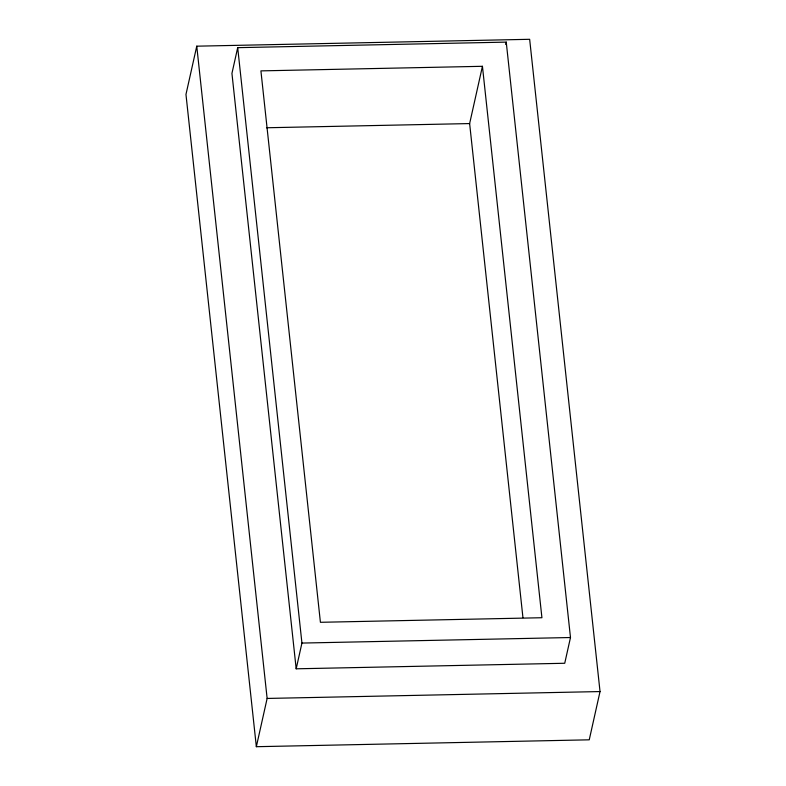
<?xml version="1.0" encoding="UTF-8"?>
<svg xmlns="http://www.w3.org/2000/svg" width="786" height="786" viewBox="0 0 786 786"><rect width="100%" height="100%" fill="white"/><g stroke="black" fill="none" stroke-linecap="round" stroke-linejoin="round"><path stroke-width="1.18" d="M196.755 46.178L185.968 94.438L256.344 746.7L589.245 739.822L600.032 691.562L529.656 39.3L196.755 46.178L267.132 698.44L256.344 746.7M237.696 47.661L231.939 73.403L296.184 668.807L564.731 663.266L570.489 637.525L506.243 42.12L237.696 47.661L301.932 643.066L296.184 668.807M522.945 617.658L469.635 123.569L482.437 66.299L260.913 70.878L320.413 622.296L541.927 617.727L482.437 66.299M505.722 44.458L506.243 42.12M266.474 127.764L469.635 123.569M301.932 643.066L570.489 637.525M267.132 698.44L600.032 691.562"/></g></svg>
